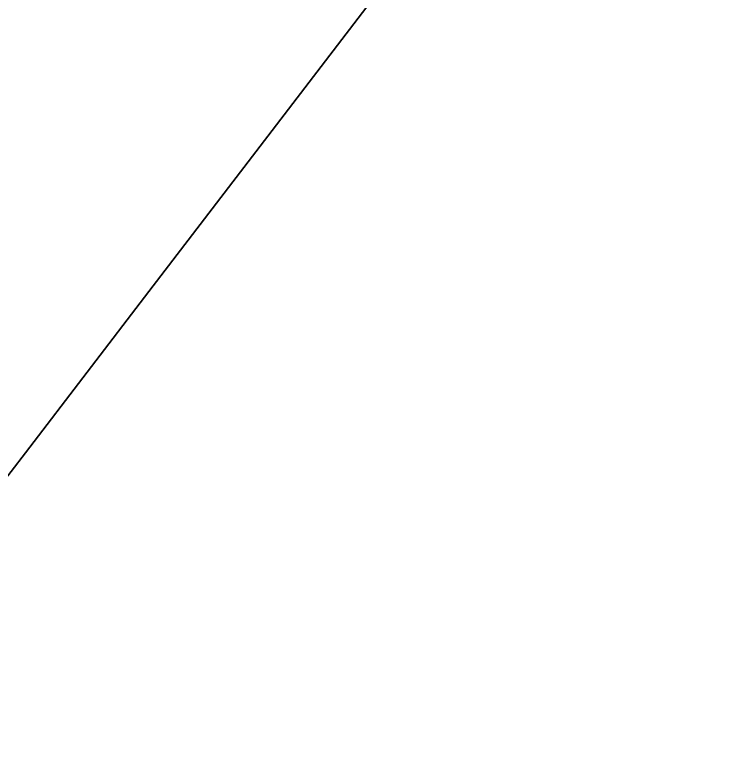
# Model space of a CAD drawing. Header units: millimetres. Extents: x 0 to 1840, y -1118 to 817.
# Drawn here: x 634.44054 to 634.44628, y -648.48401 to -648.47805 of the extents above; entities that cross this region are included whole.
import ezdxf

# ---------------------------------------------------------------- set-up
doc = ezdxf.new("R2010")
doc.units = ezdxf.units.MM
doc.layers.add('Blocks', color=7, linetype='Continuous')
doc.layers.add('Blocks$Inner', color=7, linetype='Continuous', lineweight=25, true_color=0x007f00)
doc.layers.add('Blocks$Outline', color=7, linetype='Continuous', lineweight=35, true_color=0xff3f3f)

# ---------------------------------------------------------------- blocks, each defined once
blk = doc.blocks.new('N02 Office Chair Back')
at = {"layer": 'Blocks$Inner'}
for points, knots in [([(600.2066794, 416.5623928), (601.7767694, 416.6513674), (612.7841943, 417.2751413), (629.2952074, 419.9155626), (648.8990437, 433.6191012), (665.4684807, 454.418215), (677.4245695, 489.1974279), (683.4559505, 553.6996488), (681.9626057, 606.315522), (680.899424, 643.7752122), (680.6497355, 652.5726292), (680.400047, 661.3700463), (680.1503586, 670.1674633)], [59.70635, 59.70635, 59.70635, 59.70635, 64.431904, 92.835775, 108.037966, 135.233907, 171.143155, 216.597136, 328.940201, 328.940201, 328.940201, 355.323996, 355.323996, 355.323996, 355.323996]), ([(542.5654584, 434.4568778), (543.1821259, 434.4324505), (543.7987933, 434.4080231), (544.4154608, 434.3835958), (552.1356053, 434.0777863), (559.8557497, 433.7719769), (567.5758942, 433.4661675), (567.9555623, 433.4511281), (568.3352304, 433.4360888), (568.7148985, 433.4210494), (571.3117322, 433.3181839), (573.9085658, 433.2153185), (576.5053994, 433.112453), (584.6392078, 432.7902576), (596.4495619, 432.3224272), (615.99297, 432.88853), (637.1593369, 441.9940626), (655.850132, 471.6083801), (665.1613807, 514.5281428), (665.2486543, 574.8653644), (665.0210175, 619.630161), (664.8830586, 646.7597841), (664.8656599, 650.1812317), (664.8482613, 653.6026793), (664.8308626, 657.0241269), (664.8198537, 659.1890368), (664.8088447, 661.3539467), (664.7978358, 663.5188566)], [-33.969773, -33.969773, -33.969773, -33.969773, -32.118144, -32.118144, -32.118144, -8.937354, -8.937354, -8.937354, -7.797348, -7.797348, -7.797348, 0, 0, 0, 24.422873, 35.462205, 58.530127, 89.920556, 136.09876, 189.038345, 270.479618, 270.479618, 270.479618, 280.75057, 280.75057, 280.75057, 287.249481, 287.249481, 287.249481, 287.249481]), ([(619.357103, 453.2313787), (619.4265788, 453.2134323), (619.687632, 453.220078), (620.2754602, 453.5138631), (621.1182476, 454.1055524), (621.8518386, 454.6992641), (622.450142, 455.2140832), (623.0491679, 455.7454585), (623.7335233, 456.3732254), (624.5836435, 457.1784063), (626.2112162, 458.7515565), (628.5068236, 461.0661792), (631.3647558, 464.1043105), (633.9918226, 467.2067785), (635.8245928, 469.7579115), (636.7558159, 471.4273476), (637.0814925, 472.3124561), (637.2182295, 472.9280432), (637.2411064, 473.4936552), (637.1442425, 474.0260932), (636.9200457, 474.4945602), (636.2045739, 475.2981534), (634.462599, 475.7903706), (631.613771, 475.6920957), (630.143119, 475.5218789), (629.6028508, 475.4459937)], [-0.4583931, -0.4583931, -0.4583931, -0.4583931, -0.456044, -0.4505495, -0.4450549, -0.4395604, -0.4368132, -0.4340659, -0.4285714, -0.4230769, -0.4175824, -0.3956044, -0.3736264, -0.3516484, -0.3296703, -0.3186813, -0.3131868, -0.3076923, -0.3021978, -0.2967033, -0.2912088, -0.2857143, -0.2637363, -0.2527473, -0.2469289, -0.2469289, -0.2469289, -0.2469289]), ([(634.393351, 466.4862157), (634.4793461, 466.5981553), (634.7727201, 466.9836336), (635.139579, 467.4819076), (635.4132785, 467.8668376), (635.4929585, 467.9803053)], [717.829636, 717.829636, 717.829636, 717.829636, 720.480835, 726.971693, 729.6941, 729.6941, 729.6941, 729.6941])]:
    blk.add_open_spline(points, degree=3, knots=knots, dxfattribs=at)
at = {"layer": 'Blocks$Outline'}
for points, knots in [([(542.5654584, 434.4568778), (543.1821259, 434.4324505), (543.7987933, 434.4080231), (544.4154608, 434.3835958), (552.1356053, 434.0777863), (559.8557497, 433.7719769), (567.5758942, 433.4661675), (567.9555623, 433.4511281), (568.3352304, 433.4360888), (568.7148985, 433.4210494), (571.3117322, 433.3181839), (573.9085658, 433.2153185), (576.5053994, 433.112453), (584.6392078, 432.7902576), (593.3246567, 432.4462106), (605.1575117, 432.5746655), (616.528248, 433.1188005), (637.1593369, 441.9940626), (655.850132, 471.6083801), (665.1613807, 514.5281428), (665.2486543, 574.8653644), (665.0210175, 619.630161), (664.8830586, 646.7597841), (664.870572, 649.215278), (664.8580854, 651.6707718), (664.8455987, 654.1262657)], [-33.969773, -33.969773, -33.969773, -33.969773, -32.118144, -32.118144, -32.118144, -8.937354, -8.937354, -8.937354, -7.797348, -7.797348, -7.797348, 0, 0, 0, 24.422873, 26.079249, 35.462205, 58.530127, 89.920556, 136.09876, 189.038345, 270.479618, 270.479618, 270.479618, 277.850842, 277.850842, 277.850842, 277.850842]), ([(680.6283464, 653.326243), (680.7187056, 650.1425661), (680.8090648, 646.9588891), (680.899424, 643.7752122), (681.9626057, 606.315522), (683.4559505, 553.6996488), (677.4245695, 489.1974279), (665.4684807, 454.418215), (648.8990437, 433.6191012), (629.2952074, 419.9155626), (612.7841943, 417.2751413), (601.7767694, 416.6513674), (600.2066794, 416.5623928), (580.3098379, 417.0205983), (560.4129963, 417.4788037), (540.5161548, 417.9370091)], [-338.488171, -338.488171, -338.488171, -338.488171, -328.940201, -328.940201, -328.940201, -216.597136, -171.143155, -135.233907, -108.037966, -92.835775, -64.431904, -59.70635, -59.70635, -59.70635, 0, 0, 0, 0]), ([(637.4167562, 472.9219055), (637.4836379, 472.670082), (637.5341763, 472.0064081), (637.2194935, 470.8434533), (636.7198735, 469.8951925), (636.4481576, 469.439387), (636.4098, 469.3750426), (636.2653152, 469.1364555), (636.1111915, 468.8946994), (635.9945154, 468.7170646), (635.9361421, 468.6281942), (635.7732664, 468.3837807), (635.6032515, 468.1373674), (635.4929585, 467.9803053), (635.4132785, 467.8668376), (635.139579, 467.4819076), (634.7727201, 466.9836336), (634.4793461, 466.5981553), (634.393351, 466.4862157), (634.2688374, 466.324137), (634.0735972, 466.0733709), (633.8739869, 465.8221394), (633.8030131, 465.733431), (633.6018816, 465.4820424), (633.3964943, 465.2302772), (633.1871273, 464.9783264), (633.0122373, 464.7678653), (632.5869192, 464.2637318), (632.146727, 463.7596419), (631.8867122, 463.4665794), (631.6581756, 463.2089962), (631.2061456, 462.7065015), (630.7468981, 462.2067499), (630.5208027, 461.9631202), (630.2892613, 461.7136224), (630.0557552, 461.4645104), (629.8200893, 461.2154444), (629.7701556, 461.1626715), (629.5340471, 460.9136313), (629.2957584, 460.6645873), (629.1065545, 460.4681167), (628.8664969, 460.2188393), (628.6242457, 459.9693183), (628.3797408, 459.7192041), (628.281924, 459.6191433), (628.0365205, 459.3687951), (627.788852, 459.1177271), (627.6393463, 458.9667663), (627.3901657, 458.7151605), (627.1384753, 458.462669), (626.8838392, 458.2089865), (626.7340364, 458.0597447), (626.4776641, 457.8053586), (626.2181004, 457.5496129), (626.1106586, 457.4441047), (625.6471193, 456.9889075), (625.1135444, 456.4722957), (624.564765, 455.954168), (624.503243, 455.8962557), (623.9624463, 455.3871901), (622.788747, 454.3106042), (621.2457788, 453.0182491), (620.0908565, 452.3124524), (619.5552028, 452.1678164), (619.3752924, 452.42935), (619.3356476, 452.5603889), (619.3027302, 452.6693572), (619.2830924, 452.8095286), (619.2784796, 452.9857085)], [-774.926032, -774.926032, -774.926032, -774.926032, -765.915694, -752.933977, -741.55799, -741.55799, -741.55799, -739.952861, -735.626562, -735.626562, -735.626562, -733.462493, -729.6941, -729.6941, -729.6941, -726.971693, -720.480835, -717.829636, -717.829636, -717.829636, -713.990551, -711.897305, -711.897305, -711.897305, -705.964785, -705.964785, -705.964785, -701.009251, -694.100324, -694.100324, -694.100324, -688.027883, -682.235285, -682.235285, -682.235285, -676.303159, -676.303159, -676.303159, -675.04656, -670.370926, -670.370926, -670.370926, -664.438476, -664.438476, -664.438476, -662.065199, -658.505956, -658.505956, -658.505956, -652.573639, -652.573639, -652.573639, -649.083684, -646.641119, -646.641119, -646.641119, -636.102157, -634.776583, -634.776583, -634.776583, -623.120753, -610.139036, -603.903504, -597.15732, -593.886315, -593.886315, -593.886315, -591.168724, -591.168724, -591.168724, -591.168724])]:
    blk.add_open_spline(points, degree=3, knots=knots, dxfattribs=at)

msp = doc.modelspace()

# ---------------------------------------------------------------- block references
at = {"layer": 'Blocks'}
msp.add_blockref('N02 Office Chair Back', (0, -1115.0294708), dxfattribs=at)

doc.saveas('drawing.dxf')
